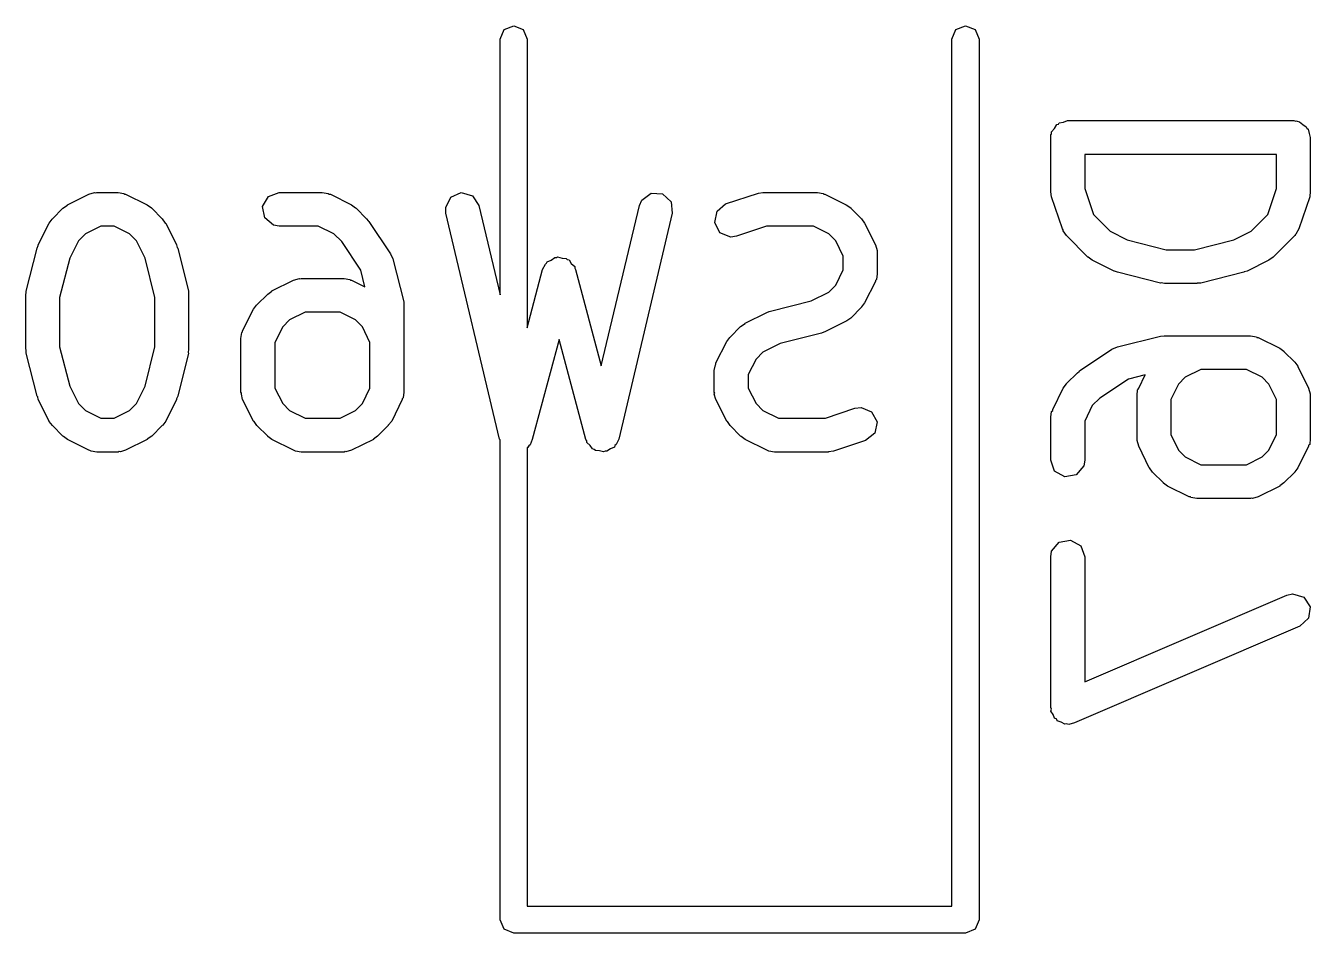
# Model space of a CAD drawing. Extents: x 0.6 to 14.8, y -4.9 to -0.7.
# Drawn here: x 13.9342 to 14.1581, y -4.3496 to -4.1913 of the extents above; entities that cross this region are included whole.
import ezdxf

# ---------------------------------------------------------------- set-up
doc = ezdxf.new("R2010")
doc.units = 0
doc.header["$MEASUREMENT"] = 0
doc.layers.add('BLACK', color=7, linetype='CONTINUOUS')

msp = doc.modelspace()

# ---------------------------------------------------------------- linework, layer by layer
at = {"layer": 'BLACK', "linetype": 'CONTINUOUS'}
for p, q in [((14.0176, -4.19203), (14.0193, -4.19134)), ((14.0193, -4.19134), (14.0209, -4.19203)), ((14.0963, -4.19203), (14.098, -4.19134)), ((14.098, -4.19134), (14.0997, -4.19203)), ((14.0169, -4.1937), (14.0176, -4.19203)), ((14.0209, -4.19203), (14.0216, -4.1937)), ((14.0956, -4.1937), (14.0963, -4.19203)), ((14.0997, -4.19203), (14.1004, -4.1937)), ((14.0169, -4.23829), (14.0169, -4.1937)), ((14.0216, -4.1937), (14.0216, -4.244)), ((14.0956, -4.34488), (14.0956, -4.1937)), ((14.1004, -4.1937), (14.1004, -4.34724)), ((14.113, -4.20984), (14.1135, -4.20926)), ((14.1135, -4.20926), (14.1139, -4.20859)), ((14.1139, -4.20859), (14.1142, -4.2085)), ((14.1142, -4.2085), (14.1143, -4.2083)), ((14.1143, -4.2083), (14.1151, -4.20816)), ((14.1151, -4.20816), (14.1158, -4.2079)), ((14.1158, -4.2079), (14.1552, -4.2079)), ((14.1552, -4.2079), (14.1556, -4.20797)), ((14.1556, -4.20797), (14.1557, -4.20795)), ((14.1557, -4.20795), (14.1558, -4.20801)), ((14.1558, -4.20801), (14.1562, -4.20808)), ((14.1562, -4.20808), (14.1568, -4.20857)), ((14.1568, -4.20857), (14.1574, -4.20896)), ((14.1574, -4.20896), (14.1575, -4.20921)), ((14.1575, -4.20921), (14.1577, -4.20938)), ((14.1129, -4.21034), (14.113, -4.21023)), ((14.1129, -4.21047), (14.1129, -4.21034)), ((14.1129, -4.21085), (14.1129, -4.21047)), ((14.1129, -4.22023), (14.1129, -4.21085)), ((14.113, -4.21023), (14.113, -4.20984)), ((14.1577, -4.20938), (14.1579, -4.21013)), ((14.1579, -4.21013), (14.1581, -4.21085)), ((14.1581, -4.21085), (14.1581, -4.22023)), ((14.1188, -4.21381), (14.1188, -4.21975)), ((14.1522, -4.21381), (14.1188, -4.21381)), ((14.1522, -4.21975), (14.1522, -4.21381)), ((13.9452, -4.22072), (13.9462, -4.22043)), ((13.9462, -4.22043), (13.9464, -4.22047)), ((13.9464, -4.22047), (13.9466, -4.22041)), ((13.9466, -4.22041), (13.9503, -4.22041)), ((13.9503, -4.22041), (13.9513, -4.22059)), ((13.9765, -4.2211), (13.9784, -4.22041)), ((13.9784, -4.22041), (13.9859, -4.22041)), ((13.9859, -4.22041), (13.9869, -4.22059)), ((14.0083, -4.22122), (14.0101, -4.22041)), ((14.0101, -4.22041), (14.0121, -4.22099)), ((14.0619, -4.22056), (14.0627, -4.22043)), ((14.0627, -4.22043), (14.0628, -4.22041)), ((14.0628, -4.22041), (14.0722, -4.22041)), ((14.0722, -4.22041), (14.0732, -4.22059)), ((14.1129, -4.22029), (14.1129, -4.22023)), ((14.113, -4.22116), (14.1129, -4.22029)), ((14.1188, -4.21975), (14.1203, -4.22426)), ((14.1507, -4.22426), (14.1522, -4.21975)), ((14.1581, -4.22023), (14.158, -4.2211)), ((13.9407, -4.22315), (13.9415, -4.22264)), ((13.9415, -4.2226), (13.9452, -4.22072)), ((13.9415, -4.22264), (13.9415, -4.2226)), ((13.9513, -4.22059), (13.9515, -4.2207)), ((13.9515, -4.2207), (13.9516, -4.22072)), ((13.9516, -4.22072), (13.9554, -4.2226)), ((13.9554, -4.2226), (13.9561, -4.22312)), ((13.9755, -4.22285), (13.9765, -4.2211)), ((13.9869, -4.22059), (13.9871, -4.2207)), ((13.9871, -4.2207), (13.9873, -4.22072)), ((13.9873, -4.22072), (13.991, -4.2226)), ((13.991, -4.2226), (13.9917, -4.22312)), ((14.0074, -4.22302), (14.0083, -4.22122)), ((14.0121, -4.22099), (14.0132, -4.22268)), ((14.0132, -4.22268), (14.0169, -4.23829)), ((14.0345, -4.25066), (14.0412, -4.22268)), ((14.0412, -4.22268), (14.0416, -4.22174)), ((14.0416, -4.22174), (14.0432, -4.22053)), ((14.0432, -4.22053), (14.0452, -4.22065)), ((14.0452, -4.22065), (14.0467, -4.22204)), ((14.0467, -4.22204), (14.0469, -4.22405)), ((14.0547, -4.22369), (14.0562, -4.22243)), ((14.0562, -4.22243), (14.0619, -4.22056)), ((14.0732, -4.22059), (14.0733, -4.2207)), ((14.0733, -4.2207), (14.0735, -4.22072)), ((14.0735, -4.22072), (14.0772, -4.2226)), ((14.0772, -4.2226), (14.078, -4.22312)), ((14.1149, -4.22679), (14.113, -4.22116)), ((14.158, -4.22116), (14.1561, -4.22679)), ((14.158, -4.2211), (14.158, -4.22116)), ((13.9389, -4.22502), (13.9407, -4.22315)), ((13.9561, -4.22312), (13.9562, -4.22315)), ((13.9562, -4.22315), (13.958, -4.22502)), ((13.9759, -4.22484), (13.9755, -4.22285)), ((13.9774, -4.22614), (13.9759, -4.22484)), ((13.9917, -4.22312), (13.9918, -4.22315)), ((13.9918, -4.22315), (13.9936, -4.22502)), ((14.0074, -4.22405), (14.0074, -4.22302)), ((14.0168, -4.26342), (14.0074, -4.22405)), ((14.0469, -4.22405), (14.0376, -4.26342)), ((14.0543, -4.22567), (14.0547, -4.22369)), ((14.078, -4.22312), (14.078, -4.22315)), ((14.078, -4.22315), (14.0799, -4.22502)), ((14.1203, -4.22426), (14.1232, -4.22718)), ((14.1478, -4.22718), (14.1507, -4.22426)), ((13.9364, -4.22954), (13.9383, -4.22579)), ((13.9383, -4.22579), (13.9388, -4.22508)), ((13.9388, -4.22508), (13.9389, -4.22502)), ((13.9473, -4.22631), (13.9446, -4.22766)), ((13.9496, -4.22631), (13.9473, -4.22631)), ((13.9523, -4.22766), (13.9496, -4.22631)), ((13.958, -4.22502), (13.9585, -4.22575)), ((13.9585, -4.22575), (13.9586, -4.22579)), ((13.9586, -4.22579), (13.9605, -4.22954)), ((13.9784, -4.22631), (13.9774, -4.22614)), ((13.9852, -4.22631), (13.9784, -4.22631)), ((13.9879, -4.22766), (13.9852, -4.22631)), ((13.9936, -4.22502), (13.9939, -4.22539)), ((13.9939, -4.22539), (13.994, -4.22547)), ((13.994, -4.22547), (13.9978, -4.2311)), ((14.0552, -4.22745), (14.0543, -4.22567)), ((14.0633, -4.22631), (14.0581, -4.22804)), ((14.0715, -4.22631), (14.0633, -4.22631)), ((14.0742, -4.22766), (14.0715, -4.22631)), ((14.0799, -4.22502), (14.0804, -4.22575)), ((14.0804, -4.22575), (14.0804, -4.22579)), ((14.0804, -4.22579), (14.0823, -4.22954)), ((14.115, -4.22692), (14.1149, -4.22679)), ((14.115, -4.2271), (14.115, -4.22692)), ((14.1156, -4.22794), (14.115, -4.2271)), ((14.1232, -4.22718), (14.1262, -4.22869)), ((14.1448, -4.22869), (14.1478, -4.22718)), ((14.1561, -4.22679), (14.1556, -4.22769)), ((13.9434, -4.22886), (13.9419, -4.23189)), ((13.9446, -4.22766), (13.9434, -4.22886)), ((13.9535, -4.22886), (13.9523, -4.22766)), ((13.955, -4.23189), (13.9535, -4.22886)), ((13.9893, -4.22899), (13.9879, -4.22766)), ((13.9926, -4.23395), (13.9893, -4.22899)), ((14.0571, -4.22819), (14.0552, -4.22745)), ((14.0581, -4.22804), (14.0571, -4.22819)), ((14.0754, -4.22886), (14.0742, -4.22766)), ((14.0767, -4.23156), (14.0754, -4.22886)), ((14.1193, -4.23169), (14.1156, -4.22794)), ((14.1262, -4.22869), (14.133, -4.2304)), ((14.1379, -4.2304), (14.1448, -4.22869)), ((14.1554, -4.22794), (14.1516, -4.23169)), ((14.1555, -4.22778), (14.1554, -4.22794)), ((14.1556, -4.22769), (14.1555, -4.22778)), ((13.9343, -4.23764), (13.9362, -4.23014)), ((13.9362, -4.23014), (13.9364, -4.22968)), ((13.9364, -4.22968), (13.9364, -4.22954)), ((13.9605, -4.22954), (13.9606, -4.23003)), ((13.9606, -4.23003), (13.9607, -4.23014)), ((13.9607, -4.23014), (13.9626, -4.23764)), ((13.9978, -4.2311), (13.9982, -4.23201)), ((14.0267, -4.23178), (14.0269, -4.23167)), ((14.0269, -4.23167), (14.0277, -4.23187)), ((14.0767, -4.23391), (14.0767, -4.23156)), ((14.0823, -4.22954), (14.0826, -4.23052)), ((14.0826, -4.23052), (14.0826, -4.23069)), ((14.0826, -4.23069), (14.0826, -4.23086)), ((14.0826, -4.23086), (14.0826, -4.23461)), ((14.1194, -4.23172), (14.1193, -4.23169)), ((14.133, -4.2304), (14.1379, -4.2304)), ((14.1516, -4.23169), (14.1509, -4.2322)), ((13.9419, -4.23189), (13.9401, -4.23872)), ((13.9567, -4.23872), (13.955, -4.23189)), ((13.9982, -4.23201), (13.9982, -4.23202)), ((13.9982, -4.23202), (14.0001, -4.23952)), ((14.0216, -4.244), (14.0243, -4.23385)), ((14.0243, -4.23385), (14.0248, -4.23292)), ((14.0248, -4.23292), (14.025, -4.23276)), ((14.025, -4.23276), (14.0251, -4.23252)), ((14.0251, -4.23252), (14.0258, -4.2322)), ((14.0258, -4.2322), (14.0264, -4.23176)), ((14.0264, -4.23176), (14.0267, -4.23178)), ((14.0277, -4.23187), (14.0284, -4.23193)), ((14.0284, -4.23193), (14.0286, -4.23212)), ((14.0286, -4.23212), (14.0289, -4.23219)), ((14.0289, -4.23219), (14.0293, -4.23282)), ((14.0293, -4.23282), (14.0299, -4.23336)), ((14.0299, -4.23336), (14.0299, -4.23363)), ((14.0299, -4.23363), (14.03, -4.23385)), ((14.03, -4.23385), (14.0345, -4.25066)), ((14.0754, -4.23661), (14.0767, -4.23391)), ((14.1201, -4.23224), (14.1194, -4.23172)), ((14.1239, -4.23412), (14.1201, -4.23224)), ((14.1509, -4.23224), (14.1471, -4.23412)), ((14.1509, -4.2322), (14.1509, -4.23224)), ((13.9771, -4.23759), (13.9809, -4.23572)), ((13.9809, -4.23572), (13.9819, -4.23543)), ((13.9819, -4.23543), (13.982, -4.23547)), ((13.982, -4.23547), (13.9822, -4.23541)), ((13.9822, -4.23541), (13.9897, -4.23541)), ((13.9897, -4.23541), (13.9907, -4.23558)), ((13.9907, -4.23558), (13.9908, -4.2357)), ((13.9908, -4.2357), (13.991, -4.23572)), ((13.991, -4.23572), (13.9933, -4.23686)), ((13.9933, -4.23686), (13.9926, -4.23395)), ((14.0823, -4.23593), (14.0804, -4.23968)), ((14.0825, -4.23562), (14.0823, -4.23576)), ((14.0823, -4.23576), (14.0823, -4.23593)), ((14.0826, -4.23461), (14.0825, -4.23562)), ((14.124, -4.23413), (14.1239, -4.23412)), ((14.1245, -4.23434), (14.124, -4.23413)), ((14.132, -4.23622), (14.1245, -4.23434)), ((14.1465, -4.23434), (14.139, -4.23622)), ((14.1466, -4.23426), (14.1465, -4.23434)), ((14.1471, -4.23412), (14.1466, -4.23426)), ((13.9342, -4.23836), (13.9343, -4.23778)), ((13.9342, -4.24773), (13.9342, -4.23836)), ((13.9343, -4.23778), (13.9343, -4.23764)), ((13.9626, -4.23764), (13.9626, -4.23823)), ((13.9626, -4.23823), (13.9626, -4.23836)), ((13.9626, -4.23836), (13.9626, -4.24773)), ((13.9745, -4.24002), (13.9764, -4.23815)), ((13.9764, -4.23815), (13.9771, -4.23764)), ((13.9771, -4.23764), (13.9771, -4.23759)), ((14.0711, -4.23932), (14.0742, -4.23781)), ((14.0742, -4.23781), (14.0754, -4.23661)), ((14.1321, -4.2362), (14.132, -4.23622)), ((14.1327, -4.2363), (14.1321, -4.2362)), ((14.1383, -4.2363), (14.1327, -4.2363)), ((14.1384, -4.23626), (14.1383, -4.2363)), ((14.139, -4.23622), (14.1384, -4.23626)), ((13.9401, -4.23872), (13.9401, -4.24737)), ((13.9567, -4.24737), (13.9567, -4.23872)), ((13.9739, -4.24079), (13.9744, -4.24008)), ((13.9744, -4.24008), (13.9745, -4.24002)), ((14.0001, -4.23952), (14.0001, -4.24011)), ((14.0001, -4.24011), (14.0001, -4.24023)), ((14.0001, -4.24023), (14.0001, -4.25523)), ((14.064, -4.24112), (14.0711, -4.23932)), ((14.0799, -4.24045), (14.078, -4.24232)), ((14.0804, -4.23968), (14.0799, -4.24039)), ((14.0799, -4.24039), (14.0799, -4.24045)), ((13.972, -4.24454), (13.9739, -4.24079)), ((13.9802, -4.24266), (13.979, -4.24386)), ((13.9829, -4.24131), (13.9802, -4.24266)), ((13.989, -4.24131), (13.9829, -4.24131)), ((13.9917, -4.24266), (13.989, -4.24131)), ((13.9929, -4.24386), (13.9917, -4.24266)), ((14.0596, -4.24322), (14.0634, -4.24134)), ((14.0634, -4.24134), (14.0638, -4.2412)), ((14.0638, -4.2412), (14.064, -4.24112)), ((14.0772, -4.24288), (14.0735, -4.24475)), ((14.0773, -4.24283), (14.0772, -4.24288)), ((14.078, -4.24232), (14.0773, -4.24283)), ((13.9717, -4.24586), (13.9719, -4.24485)), ((13.9719, -4.24485), (13.972, -4.24471)), ((13.972, -4.24471), (13.972, -4.24454)), ((13.979, -4.24386), (13.9776, -4.24656)), ((13.9942, -4.24656), (13.9929, -4.24386)), ((14.057, -4.24565), (14.0588, -4.24377)), ((14.0588, -4.24377), (14.0596, -4.24326)), ((14.0596, -4.24326), (14.0596, -4.24322)), ((14.0729, -4.24497), (14.0657, -4.24677)), ((14.073, -4.2449), (14.0729, -4.24497)), ((14.0735, -4.24475), (14.073, -4.2449)), ((13.9401, -4.24737), (13.9419, -4.2542)), ((13.955, -4.2542), (13.9567, -4.24737)), ((13.9717, -4.25523), (13.9717, -4.24586)), ((13.9776, -4.24656), (13.9776, -4.25454)), ((13.9942, -4.25454), (13.9942, -4.24656)), ((14.0272, -4.24607), (14.0225, -4.26349)), ((14.0318, -4.26349), (14.0272, -4.24607)), ((14.0545, -4.25016), (14.0564, -4.24641)), ((14.0564, -4.24641), (14.0569, -4.2457)), ((14.0569, -4.2457), (14.057, -4.24565)), ((14.0657, -4.24677), (14.0627, -4.24829)), ((14.1235, -4.24777), (14.1245, -4.24737)), ((14.1245, -4.24736), (14.132, -4.24549)), ((14.1245, -4.24737), (14.1245, -4.24736)), ((14.132, -4.24549), (14.1326, -4.24544)), ((14.1326, -4.24544), (14.1327, -4.2454)), ((14.1327, -4.2454), (14.1477, -4.2454)), ((14.1477, -4.2454), (14.1487, -4.24558)), ((14.1487, -4.24558), (14.1488, -4.24569)), ((14.1488, -4.24569), (14.149, -4.24571)), ((14.149, -4.24571), (14.1528, -4.24758)), ((13.9343, -4.24786), (13.9342, -4.24773)), ((13.9343, -4.24845), (13.9343, -4.24786)), ((13.9362, -4.25595), (13.9343, -4.24845)), ((13.9626, -4.24845), (13.9607, -4.25595)), ((13.9626, -4.24773), (13.9625, -4.24831)), ((13.9625, -4.24831), (13.9626, -4.24845)), ((14.0615, -4.24948), (14.0601, -4.25218)), ((14.0627, -4.24829), (14.0615, -4.24948)), ((14.1179, -4.25152), (14.1235, -4.24777)), ((14.1528, -4.24758), (14.1535, -4.24811)), ((14.1535, -4.24811), (14.1535, -4.24814)), ((14.1535, -4.24814), (14.1554, -4.25001)), ((14.0542, -4.25148), (14.0544, -4.25047)), ((14.0542, -4.25523), (14.0542, -4.25148)), ((14.0544, -4.25047), (14.0545, -4.25034)), ((14.0545, -4.25034), (14.0545, -4.25016)), ((14.1175, -4.25189), (14.1178, -4.25163)), ((14.1178, -4.25163), (14.1179, -4.25152)), ((14.139, -4.2513), (14.1363, -4.25265)), ((14.147, -4.2513), (14.139, -4.2513)), ((14.1497, -4.25265), (14.147, -4.2513)), ((14.1554, -4.25001), (14.1559, -4.25073)), ((14.1559, -4.25073), (14.1559, -4.25078)), ((14.1559, -4.25078), (14.1578, -4.25453)), ((14.0601, -4.25218), (14.0601, -4.25454)), ((14.115, -4.25453), (14.1156, -4.25382)), ((14.1156, -4.25376), (14.1175, -4.25189)), ((14.1156, -4.25382), (14.1156, -4.25376)), ((14.1264, -4.25297), (14.1214, -4.25627)), ((14.1293, -4.25224), (14.1264, -4.25297)), ((14.1282, -4.25453), (14.1293, -4.25224)), ((14.1351, -4.25385), (14.1338, -4.25655)), ((14.1363, -4.25265), (14.1351, -4.25385)), ((14.1509, -4.25385), (14.1497, -4.25265)), ((14.1522, -4.25655), (14.1509, -4.25385)), ((13.9363, -4.25606), (13.9362, -4.25595)), ((13.9364, -4.25655), (13.9363, -4.25606)), ((13.9419, -4.2542), (13.9434, -4.25723)), ((13.9535, -4.25723), (13.955, -4.2542)), ((13.9607, -4.25595), (13.9605, -4.25641)), ((13.9718, -4.2554), (13.9717, -4.25523)), ((13.9718, -4.25557), (13.9718, -4.2554)), ((13.972, -4.25655), (13.9718, -4.25557)), ((13.9776, -4.25454), (13.979, -4.25723)), ((13.9929, -4.25723), (13.9942, -4.25454)), ((14, -4.25624), (13.9998, -4.25638)), ((14.0001, -4.25523), (14, -4.25624)), ((14.0543, -4.2554), (14.0542, -4.25523)), ((14.0542, -4.25557), (14.0543, -4.2554)), ((14.0545, -4.25655), (14.0542, -4.25557)), ((14.0601, -4.25454), (14.0615, -4.25723)), ((14.1132, -4.25828), (14.115, -4.25453)), ((14.1214, -4.25627), (14.1201, -4.2576)), ((14.1279, -4.25585), (14.128, -4.25484)), ((14.1279, -4.26335), (14.1279, -4.25585)), ((14.128, -4.25484), (14.1281, -4.2547)), ((14.1281, -4.2547), (14.1282, -4.25453)), ((14.1578, -4.25453), (14.1581, -4.25551)), ((14.1581, -4.25551), (14.1581, -4.25568)), ((14.1581, -4.25568), (14.1581, -4.25585)), ((14.1581, -4.25585), (14.1581, -4.26335)), ((13.9383, -4.2603), (13.9364, -4.25655)), ((13.9434, -4.25723), (13.9446, -4.25843)), ((13.9446, -4.25843), (13.9473, -4.25978)), ((13.9496, -4.25978), (13.9523, -4.25843)), ((13.9523, -4.25843), (13.9535, -4.25723)), ((13.9605, -4.25655), (13.9586, -4.2603)), ((13.9605, -4.25641), (13.9605, -4.25655)), ((13.9739, -4.2603), (13.972, -4.25655)), ((13.979, -4.25723), (13.9802, -4.25843)), ((13.9802, -4.25843), (13.9829, -4.25978)), ((13.989, -4.25978), (13.9917, -4.25843)), ((13.9917, -4.25843), (13.9929, -4.25723)), ((13.9998, -4.25655), (13.998, -4.2603)), ((13.9998, -4.25638), (13.9998, -4.25655)), ((14.0564, -4.2603), (14.0545, -4.25655)), ((14.0615, -4.25723), (14.0627, -4.25843)), ((14.0627, -4.25843), (14.0654, -4.25978)), ((14.0736, -4.25978), (14.0787, -4.25806)), ((14.0787, -4.25806), (14.0798, -4.25791)), ((14.0798, -4.25791), (14.0816, -4.25865)), ((14.113, -4.25859), (14.1132, -4.25845)), ((14.1132, -4.25845), (14.1132, -4.25828)), ((14.1201, -4.2576), (14.1188, -4.2603)), ((14.1338, -4.25655), (14.1338, -4.26265)), ((14.1522, -4.26265), (14.1522, -4.25655)), ((13.9383, -4.26035), (13.9383, -4.2603)), ((13.9389, -4.26107), (13.9383, -4.26035)), ((13.9473, -4.25978), (13.9496, -4.25978)), ((13.9586, -4.2603), (13.9581, -4.26101)), ((13.974, -4.26035), (13.9739, -4.2603)), ((13.9745, -4.26107), (13.974, -4.26035)), ((13.9829, -4.25978), (13.989, -4.25978)), ((13.998, -4.2603), (13.9974, -4.26101)), ((14.0565, -4.26035), (14.0564, -4.2603)), ((14.057, -4.26107), (14.0565, -4.26035)), ((14.0654, -4.25978), (14.0736, -4.25978)), ((14.0816, -4.25865), (14.0826, -4.26042)), ((14.0826, -4.26042), (14.0822, -4.2624)), ((14.1129, -4.2596), (14.113, -4.25859)), ((14.1129, -4.2671), (14.1129, -4.2596)), ((14.1188, -4.2603), (14.1188, -4.2671)), ((13.9407, -4.26294), (13.9389, -4.26107)), ((13.9408, -4.26297), (13.9407, -4.26294)), ((13.9415, -4.2635), (13.9408, -4.26297)), ((13.9562, -4.26294), (13.9554, -4.26345)), ((13.958, -4.26107), (13.9562, -4.26294)), ((13.9581, -4.26101), (13.958, -4.26107)), ((13.9764, -4.26294), (13.9745, -4.26107)), ((13.9764, -4.26297), (13.9764, -4.26294)), ((13.9771, -4.2635), (13.9764, -4.26297)), ((13.9955, -4.26294), (13.9948, -4.26345)), ((13.9974, -4.26107), (13.9955, -4.26294)), ((13.9974, -4.26101), (13.9974, -4.26107)), ((14.0588, -4.26294), (14.057, -4.26107)), ((14.0589, -4.26297), (14.0588, -4.26294)), ((14.0596, -4.2635), (14.0589, -4.26297)), ((14.0822, -4.2624), (14.0806, -4.26366)), ((14.1338, -4.26265), (14.1351, -4.26535)), ((14.1509, -4.26535), (14.1522, -4.26265)), ((13.9452, -4.26537), (13.9415, -4.2635)), ((13.9554, -4.2635), (13.9516, -4.26537)), ((13.9554, -4.26345), (13.9554, -4.2635)), ((13.9809, -4.26537), (13.9771, -4.2635)), ((13.9948, -4.2635), (13.991, -4.26537)), ((13.9948, -4.26345), (13.9948, -4.2635)), ((14.0169, -4.26355), (14.0168, -4.26342)), ((14.0169, -4.34724), (14.0169, -4.26355)), ((14.0217, -4.26488), (14.0216, -4.26492)), ((14.0216, -4.26492), (14.0216, -4.34488)), ((14.0219, -4.2646), (14.0217, -4.26488)), ((14.0221, -4.26442), (14.0219, -4.2646)), ((14.0225, -4.26349), (14.0221, -4.26442)), ((14.032, -4.26375), (14.0318, -4.26349)), ((14.032, -4.26405), (14.032, -4.26375)), ((14.0326, -4.26455), (14.032, -4.26405)), ((14.033, -4.26515), (14.0326, -4.26455)), ((14.0333, -4.26523), (14.033, -4.26515)), ((14.0335, -4.26544), (14.0333, -4.26523)), ((14.0361, -4.26513), (14.0355, -4.26556)), ((14.0368, -4.26482), (14.0361, -4.26513)), ((14.0369, -4.26454), (14.0368, -4.26482)), ((14.0371, -4.26436), (14.0369, -4.26454)), ((14.0376, -4.26342), (14.0371, -4.26436)), ((14.0634, -4.26537), (14.0596, -4.2635)), ((14.0806, -4.26366), (14.075, -4.26553)), ((14.1279, -4.26351), (14.1279, -4.26335)), ((14.1279, -4.26369), (14.1279, -4.26351)), ((14.1282, -4.26467), (14.1279, -4.26369)), ((14.13, -4.26842), (14.1282, -4.26467)), ((14.1578, -4.26467), (14.1559, -4.26842)), ((14.158, -4.26436), (14.1578, -4.26449)), ((14.1578, -4.26449), (14.1578, -4.26467)), ((14.1581, -4.26335), (14.158, -4.26436)), ((13.9454, -4.26539), (13.9452, -4.26537)), ((13.9456, -4.26551), (13.9454, -4.26539)), ((13.9466, -4.26568), (13.9456, -4.26551)), ((13.9503, -4.26568), (13.9466, -4.26568)), ((13.9505, -4.26562), (13.9503, -4.26568)), ((13.9507, -4.26566), (13.9505, -4.26562)), ((13.9516, -4.26537), (13.9507, -4.26566)), ((13.981, -4.26539), (13.9809, -4.26537)), ((13.9812, -4.26551), (13.981, -4.26539)), ((13.9822, -4.26568), (13.9812, -4.26551)), ((13.9897, -4.26568), (13.9822, -4.26568)), ((13.9899, -4.26562), (13.9897, -4.26568)), ((13.99, -4.26566), (13.9899, -4.26562)), ((13.991, -4.26537), (13.99, -4.26566)), ((14.0342, -4.26548), (14.0335, -4.26544)), ((14.0349, -4.26567), (14.0342, -4.26548)), ((14.0352, -4.26554), (14.0349, -4.26567)), ((14.0355, -4.26556), (14.0352, -4.26554)), ((14.0635, -4.26539), (14.0634, -4.26537)), ((14.0637, -4.26551), (14.0635, -4.26539)), ((14.0647, -4.26568), (14.0637, -4.26551)), ((14.0741, -4.26568), (14.0647, -4.26568)), ((14.075, -4.26553), (14.0741, -4.26566)), ((14.0741, -4.26566), (14.0741, -4.26568)), ((14.1135, -4.269), (14.1129, -4.2671)), ((14.1188, -4.2671), (14.1186, -4.26811)), ((14.1351, -4.26535), (14.1363, -4.26655)), ((14.1363, -4.26655), (14.139, -4.26789)), ((14.147, -4.26789), (14.1497, -4.26655)), ((14.1497, -4.26655), (14.1509, -4.26535)), ((14.1153, -4.27001), (14.1135, -4.269)), ((14.1173, -4.26965), (14.1153, -4.27001)), ((14.1186, -4.26811), (14.1173, -4.26965)), ((14.1301, -4.26846), (14.13, -4.26842)), ((14.1306, -4.26919), (14.1301, -4.26846)), ((14.1325, -4.27106), (14.1306, -4.26919)), ((14.139, -4.26789), (14.147, -4.26789)), ((14.1554, -4.26919), (14.1535, -4.27106)), ((14.1559, -4.26842), (14.1554, -4.26913)), ((14.1554, -4.26913), (14.1554, -4.26919)), ((14.1325, -4.27109), (14.1325, -4.27106)), ((14.1332, -4.27161), (14.1325, -4.27109)), ((14.137, -4.27349), (14.1332, -4.27161)), ((14.1528, -4.27161), (14.149, -4.27349)), ((14.1535, -4.27106), (14.1528, -4.27157)), ((14.1528, -4.27157), (14.1528, -4.27161)), ((14.1372, -4.27351), (14.137, -4.27349)), ((14.1373, -4.27362), (14.1372, -4.27351)), ((14.1383, -4.2738), (14.1373, -4.27362)), ((14.1477, -4.2738), (14.1383, -4.2738)), ((14.1478, -4.27374), (14.1477, -4.2738)), ((14.148, -4.27378), (14.1478, -4.27374)), ((14.149, -4.27349), (14.148, -4.27378)), ((14.1129, -4.28397), (14.113, -4.28296)), ((14.113, -4.28296), (14.1143, -4.28141)), ((14.1143, -4.28141), (14.1163, -4.28106)), ((14.1163, -4.28106), (14.1181, -4.28207)), ((14.1181, -4.28207), (14.1188, -4.28397)), ((14.1129, -4.31022), (14.1129, -4.28397)), ((14.1188, -4.28397), (14.1188, -4.30574)), ((14.1188, -4.30574), (14.154, -4.29063)), ((14.154, -4.29063), (14.155, -4.2904)), ((14.155, -4.2904), (14.157, -4.29098)), ((14.157, -4.29098), (14.1581, -4.29267)), ((14.1581, -4.29267), (14.1578, -4.29468)), ((14.1563, -4.29606), (14.117, -4.31293)), ((14.1578, -4.29468), (14.1563, -4.29606)), ((14.113, -4.31055), (14.1129, -4.31022)), ((14.1129, -4.31089), (14.113, -4.31055)), ((14.1133, -4.31147), (14.1129, -4.31089)), ((14.1135, -4.31212), (14.1133, -4.31147)), ((14.1139, -4.31229), (14.1135, -4.31212)), ((14.114, -4.31258), (14.1139, -4.31229)), ((14.1147, -4.31278), (14.114, -4.31258)), ((14.1153, -4.31313), (14.1147, -4.31278)), ((14.1156, -4.31306), (14.1153, -4.31313)), ((14.116, -4.31317), (14.1156, -4.31306)), ((14.117, -4.31293), (14.116, -4.31317)), ((14.0216, -4.34488), (14.0956, -4.34488)), ((14.0176, -4.34891), (14.0169, -4.34724)), ((14.1004, -4.34724), (14.0997, -4.34891)), ((14.0193, -4.34961), (14.0176, -4.34891)), ((14.098, -4.34961), (14.0193, -4.34961)), ((14.0997, -4.34891), (14.098, -4.34961))]:
    msp.add_line(p, q, dxfattribs=at)

doc.saveas('drawing.dxf')
